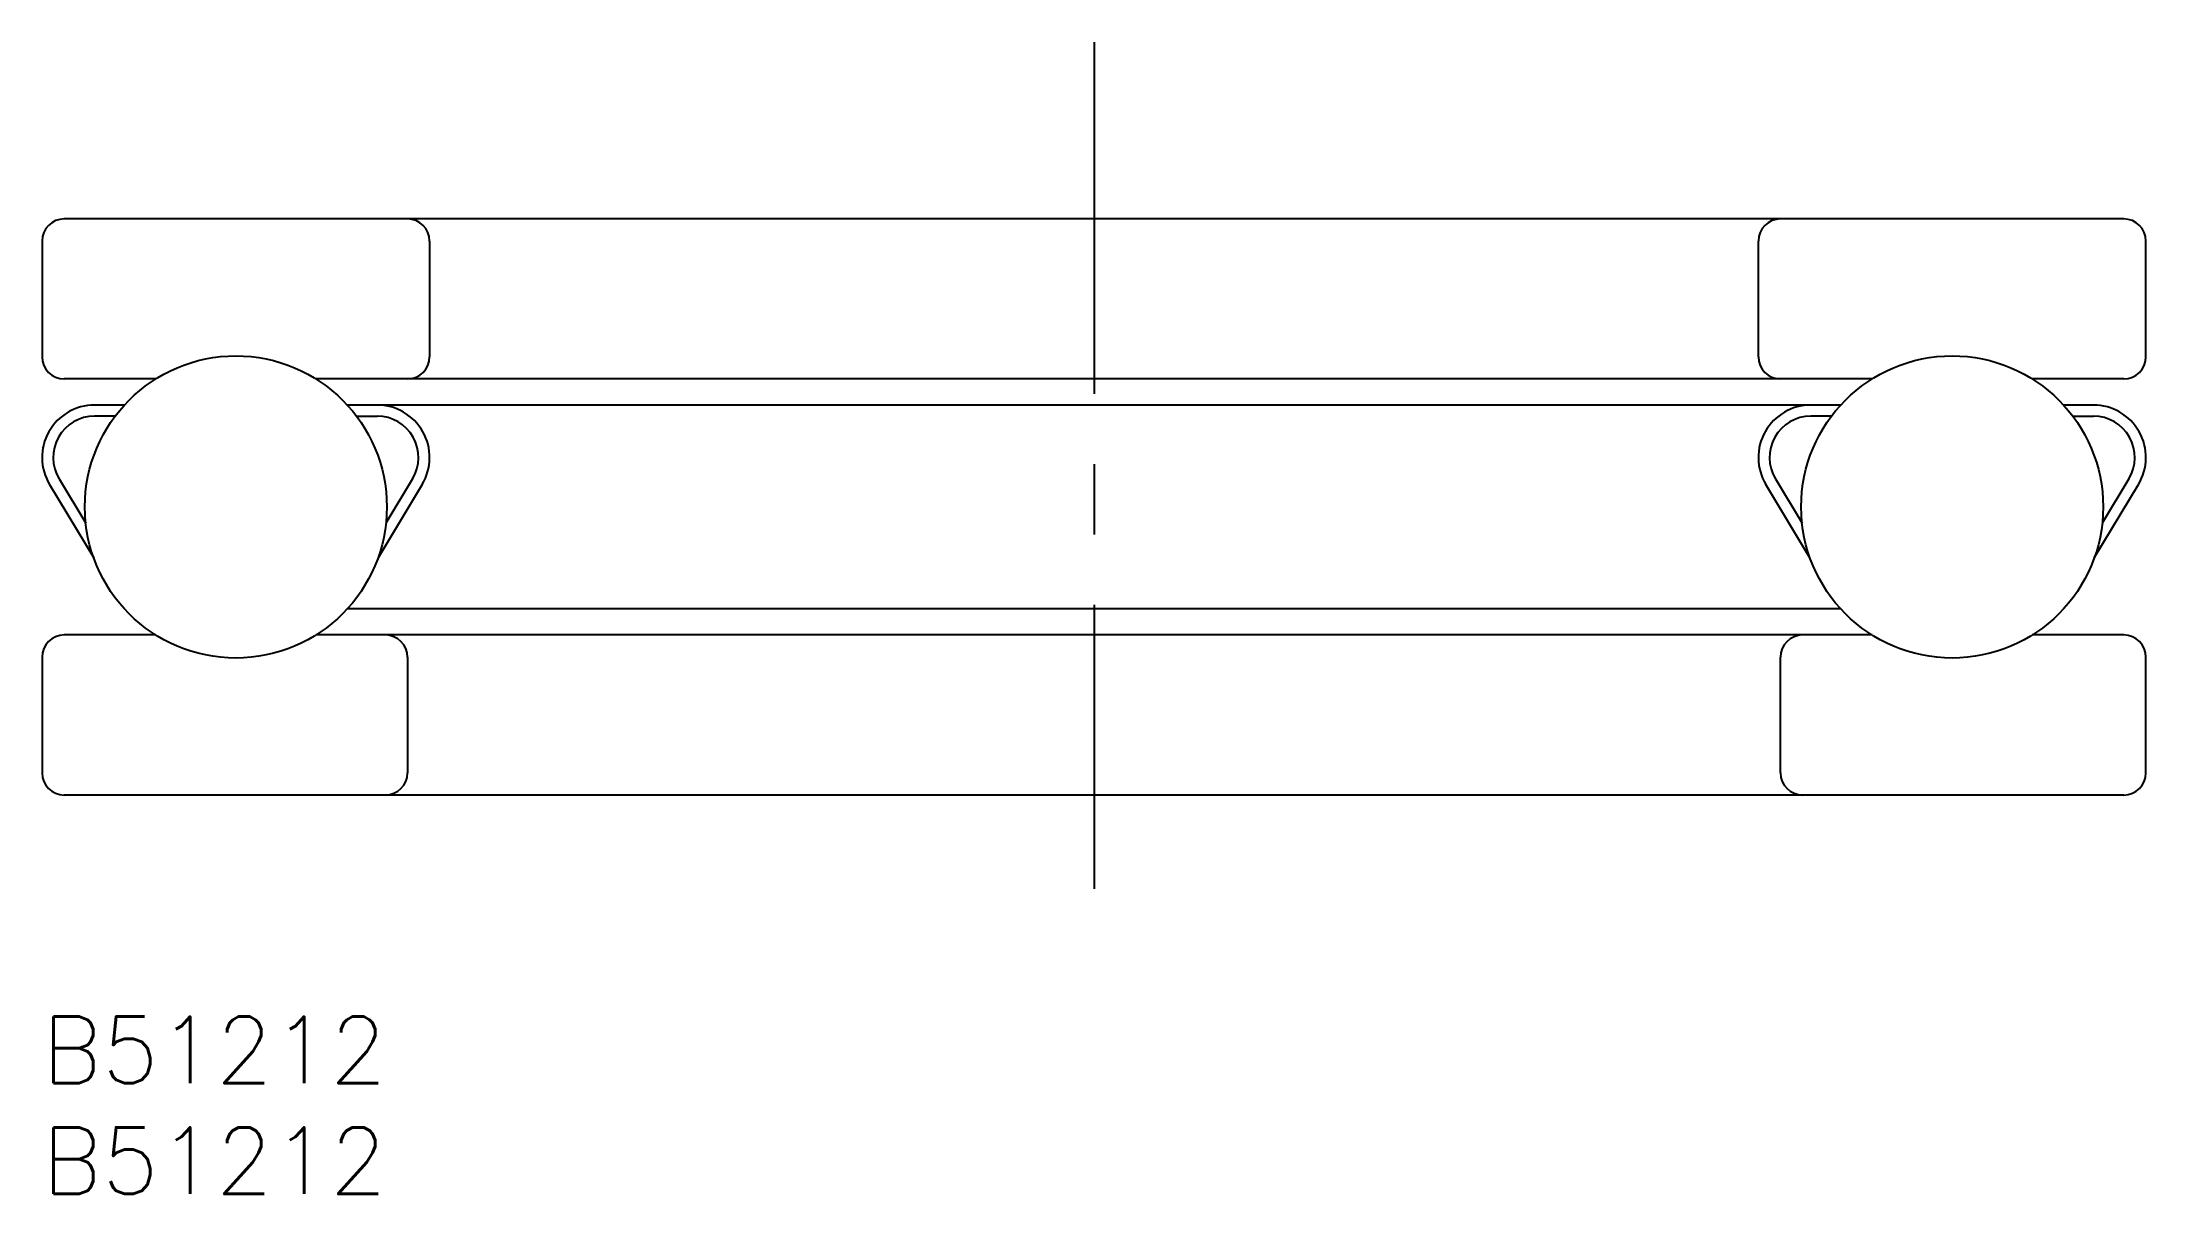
# Model space of a CAD drawing. Extents: x 0 to 95, y -8 to 44.
import ezdxf

# ---------------------------------------------------------------- set-up
doc = ezdxf.new("R2010")
doc.units = 0
doc.header["$LTSCALE"] = 0.5
doc.linetypes.add('CENTER', pattern=[50.8, 31.75, -6.35, 6.35, -6.35])
for name, color, linetype in [('MSM_CENTER', 1, 'CENTER'), ('MSM_CONTINUOUS', 7, 'CONTINUOUS'), ('MSM_PART_NUMBER', 7, 'CONTINUOUS')]:
    doc.layers.add(name, color=color, linetype=linetype)
doc.styles.get("Standard").update_dxf_attribs({"font": 'txt.shx', "height": 3, "bigfont": 'bigfont.shx'})

msp = doc.modelspace()

# ---------------------------------------------------------------- linework, layer by layer
at = {"layer": 'MSM_CENTER'}
msp.add_line((47.5, 43.978), (47.5, 5.772), dxfattribs=at)
at = {"layer": 'MSM_CONTINUOUS'}
for p, q in [((94, 36), (1, 36)), ((0, 35), (0, 29.778)), ((17.5, 35), (17.5, 29.778)), ((77.5, 29.778), (77.5, 35)), ((95, 29.778), (95, 35)), ((5.131, 28.778), (1, 28.778)), ((82.631, 28.778), (12.369, 28.778)), ((94, 28.778), (89.869, 28.778)), ((3.714, 27.596), (2.364, 27.596)), ((81.214, 27.596), (13.786, 27.596)), ((92.636, 27.596), (91.286, 27.596)), ((3.3, 27.096), (2.364, 27.096)), ((14.2, 27.096), (15.136, 27.096)), ((80.8, 27.096), (79.864, 27.096)), ((91.7, 27.096), (92.636, 27.096)), ((0.339, 24.013), (2.331, 20.702)), ((0.767, 24.271), (1.971, 22.269)), ((17.161, 24.013), (15.169, 20.702)), ((16.733, 24.271), (15.529, 22.269)), ((79.831, 20.702), (77.839, 24.013)), ((78.267, 24.271), (79.471, 22.269)), ((92.669, 20.702), (94.661, 24.013)), ((94.233, 24.271), (93.029, 22.269)), ((81.214, 18.404), (13.786, 18.404)), ((5.131, 17.222), (1, 17.222)), ((82.631, 17.222), (12.369, 17.222)), ((94, 17.222), (89.869, 17.222)), ((0, 16.222), (0, 11)), ((16.5, 16.222), (16.5, 11)), ((78.5, 11), (78.5, 16.222)), ((95, 11), (95, 16.222)), ((94, 10), (1, 10))]:
    msp.add_line(p, q, dxfattribs=at)
for centre in [(8.75, 23), (86.25, 23)]:
    msp.add_circle(centre, 6.818, dxfattribs=at)
for centre, radius, start, end in [((1, 35), 1, 90, 180), ((16.5, 35), 1, 0, 90), ((78.5, 35), 1, 90, 180), ((94, 35), 1, 0, 90), ((1, 29.778), 1, 180, 270), ((16.5, 29.778), 1, 270, 0), ((78.5, 29.778), 1, 180, 270), ((94, 29.778), 1, 270, 0), ((2.364, 25.232), 2.364, 90, 211.04136), ((15.136, 25.232), 2.364, 328.95864, 90), ((79.864, 25.232), 2.364, 90, 211.04136), ((92.636, 25.232), 2.364, 328.95864, 90), ((2.364, 25.232), 1.864, 90, 211.04136), ((15.136, 25.232), 1.864, 328.95864, 90), ((79.864, 25.232), 1.864, 90, 211.04136), ((92.636, 25.232), 1.864, 328.95864, 90), ((1, 16.222), 1, 90, 180), ((15.5, 16.222), 1, 0, 90), ((79.5, 16.222), 1, 90, 180), ((94, 16.222), 1, 0, 90), ((1, 11), 1, 180, 270), ((15.5, 11), 1, 270, 0), ((79.5, 11), 1, 180, 270), ((94, 11), 1, 270, 360)]:
    msp.add_arc(centre, radius, start, end, dxfattribs=at)

# ---------------------------------------------------------------- texts
at = {"layer": 'MSM_PART_NUMBER'}
for p in [(0, -3), (0, -8)]:
    msp.add_text('B51212', height=3, dxfattribs=at).set_placement(p)

doc.saveas('drawing.dxf')
